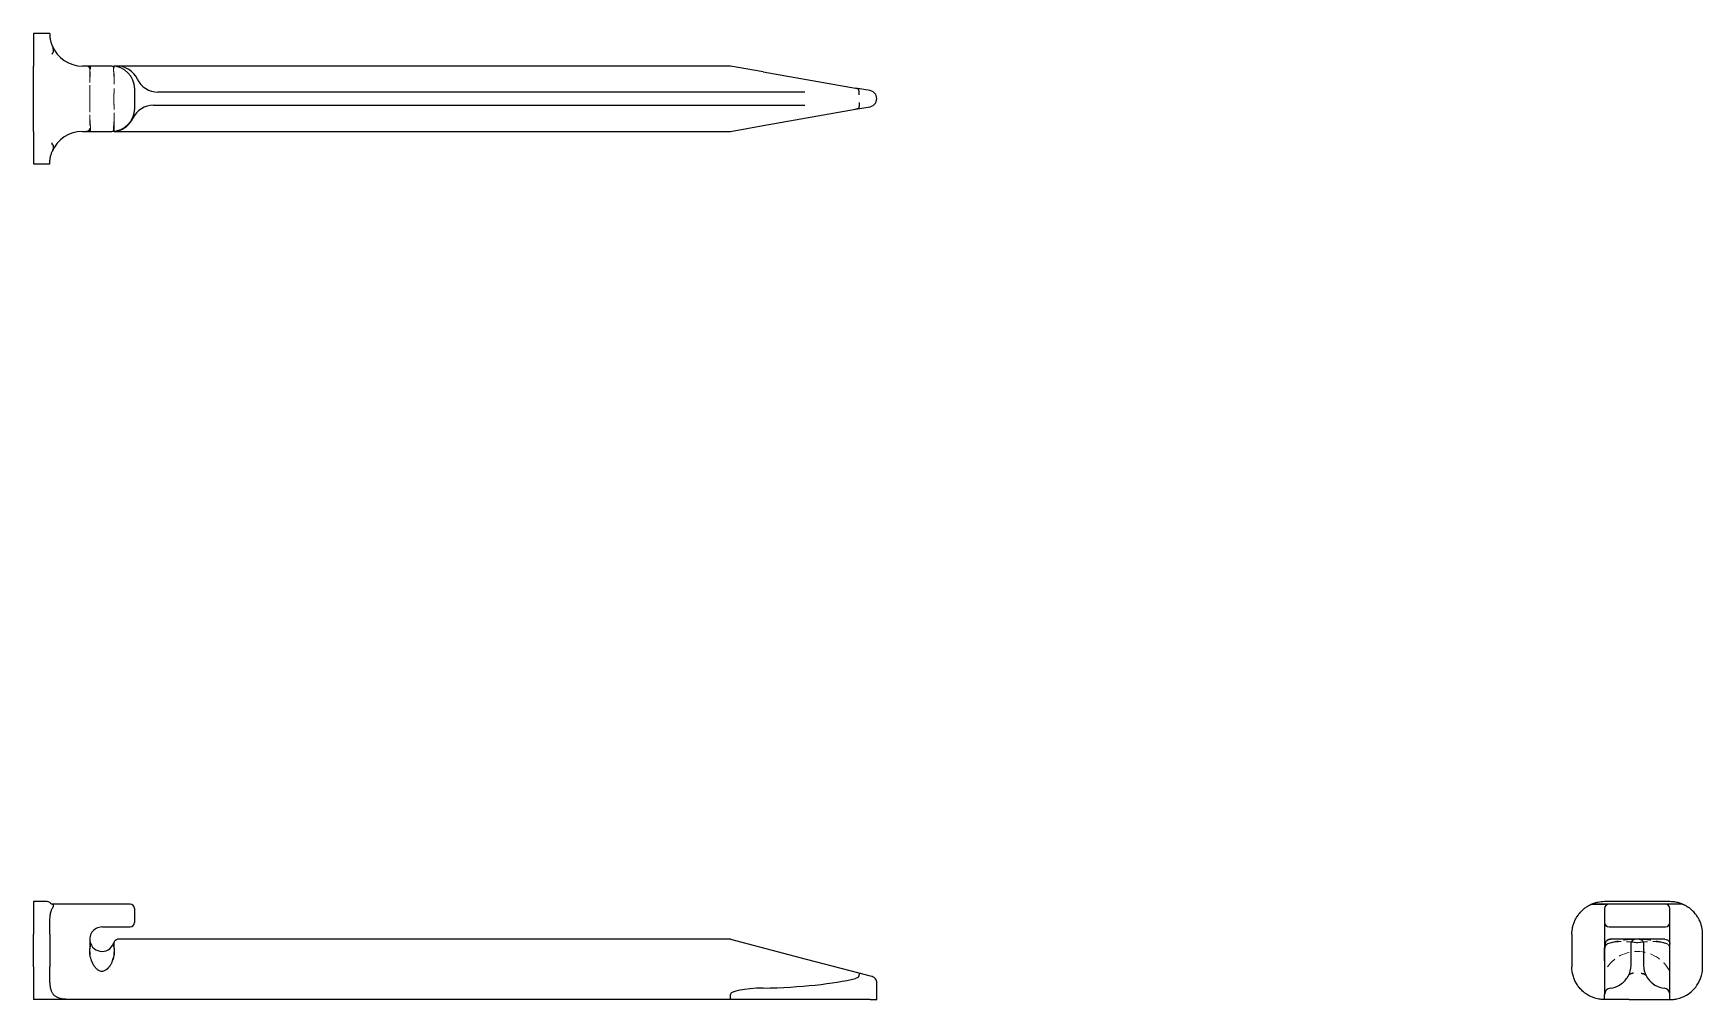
# Model space of a CAD drawing. Header units: millimetres. Extents: x 33 to 231, y 51 to 166.
import ezdxf

# ---------------------------------------------------------------- set-up
doc = ezdxf.new("R2010")
doc.units = ezdxf.units.MM
doc.linetypes.add('HIDDEN', pattern=[1.905, 1.27, -0.635])

msp = doc.modelspace()

# ---------------------------------------------------------------- linework, layer by layer
at = {"color": 7, "linetype": 'Continuous', "lineweight": 25}
for p, q in [((33, 165.73), (33, 161.86)), ((34.94, 165.73), (33, 165.73)), ((33, 154.12), (33, 161.86)), ((42.29, 161.86), (38.81, 161.86)), ((42.87, 161.86), (42.56, 161.86)), ((42.58, 161.85), (42.58, 161.89)), ((47.76, 161.86), (46.95, 161.86)), ((115.56, 161.86), (47.76, 161.86)), ((119.46, 161.18), (115.56, 161.86)), ((119.46, 161.18), (130.37, 159.25)), ((45, 156.83), (45, 159.15)), ((114.88, 158.77), (47.76, 158.77)), ((124.39, 158.77), (114.88, 158.77)), ((132.11, 158.95), (130.37, 159.25)), ((47.24, 157.22), (114.88, 157.22)), ((114.88, 157.22), (124.39, 157.22)), ((119.46, 154.81), (130.37, 156.73)), ((130.37, 156.73), (132.11, 157.04)), ((115.56, 154.12), (119.46, 154.81)), ((33, 154.12), (33, 150.25)), ((38.81, 154.12), (42.29, 154.12)), ((42.58, 154.1), (42.58, 154.14)), ((46.43, 154.12), (47.24, 154.12)), ((47.24, 154.12), (115.56, 154.12)), ((33, 150.25), (34.94, 150.25)), ((33, 62.81), (33, 58.94)), ((34.64, 62.81), (33, 62.81)), ((35.18, 62.52), (35.15, 62.52)), ((38.81, 62.52), (35.18, 62.52)), ((35.3, 62.52), (35.31, 62.52)), ((42.29, 62.52), (38.81, 62.52)), ((44.45, 62.52), (42.29, 62.52)), ((45, 60.35), (45, 61.98)), ((219.66, 62.52), (217.76, 62.52)), ((226.86, 62.81), (219.12, 62.81)), ((219.12, 61.98), (219.12, 60.35)), ((221.83, 62.52), (219.66, 62.52)), ((224.15, 62.52), (221.83, 62.52)), ((226.32, 62.52), (224.15, 62.52)), ((228.22, 62.52), (226.32, 62.52)), ((226.86, 60.35), (226.86, 61.98)), ((41.13, 59.81), (42.29, 59.81)), ((42.29, 59.81), (44.45, 59.81)), ((219.12, 60.2), (219.12, 57.2)), ((219.66, 59.81), (221.83, 59.81)), ((221.83, 59.81), (224.15, 59.81)), ((224.15, 59.81), (226.32, 59.81)), ((226.86, 57.85), (226.86, 60.2)), ((33, 55.07), (33, 58.94)), ((34.94, 58.94), (34.94, 55.07)), ((39.76, 57.87), (39.77, 57.84)), ((42.48, 57.84), (42.5, 57.89)), ((42.51, 57.9), (42.52, 57.94)), ((44.27, 58.36), (43.08, 58.36)), ((47.24, 58.36), (44.27, 58.36)), ((114.88, 58.36), (47.24, 58.36)), ((115.49, 58.36), (114.88, 58.36)), ((124.58, 55.97), (115.63, 58.34)), ((215.25, 58.94), (215.25, 55.07)), ((219.22, 57.98), (219.19, 57.82)), ((220.92, 58.36), (219.83, 58.36)), ((222.8, 58.36), (220.92, 58.36)), ((222.22, 57.78), (222.22, 55.26)), ((222.95, 58.36), (222.8, 58.36)), ((223.03, 58.36), (222.95, 58.36)), ((223.19, 58.36), (223.03, 58.36)), ((225.07, 58.36), (223.19, 58.36)), ((223.21, 58.35), (223.35, 58.34)), ((223.77, 55.26), (223.77, 57.78)), ((226.27, 58.36), (225.07, 58.36)), ((226.86, 57.76), (226.86, 57.78)), ((226.86, 55.26), (226.86, 57.76)), ((230.73, 55.07), (230.73, 58.94)), ((130.84, 54.32), (124.58, 55.97)), ((219.12, 55.74), (219.12, 55.26)), ((33, 55.07), (33, 51.2)), ((132.17, 53.97), (130.84, 54.32)), ((132.36, 53.92), (132.17, 53.97)), ((115.56, 51.2), (115.56, 51.8)), ((132.91, 51.2), (132.91, 53.2)), ((219.12, 51.2), (219.12, 51.8)), ((226.86, 51.2), (226.86, 51.8)), ((38.81, 51.2), (33, 51.2)), ((115.56, 51.2), (38.81, 51.2)), ((132.11, 51.2), (115.56, 51.2)), ((132.11, 51.2), (132.91, 51.2)), ((222.04, 51.2), (219.12, 51.2)), ((222.04, 51.2), (223.95, 51.2)), ((223.95, 51.2), (226.86, 51.2))]:
    msp.add_line(p, q, dxfattribs=at)
at = {"color": 7, "linetype": 'HIDDEN', "lineweight": 18}
for p, q in [((39.68, 161.89), (39.68, 161.48)), ((39.68, 161.48), (39.68, 157.99)), ((42.58, 159.71), (42.58, 161.85)), ((39.68, 157.99), (39.68, 154.51)), ((42.58, 154.14), (42.58, 156.32)), ((39.68, 154.51), (39.68, 154.1)), ((39.29, 154.12), (39.29, 154.12)), ((42.35, 154.12), (42.58, 154.12)), ((39.68, 58.36), (39.68, 56.87)), ((42.52, 57.94), (42.49, 57.84)), ((42.58, 56.88), (42.58, 58.09)), ((222.99, 58.36), (223.21, 58.35)), ((39.71, 56.87), (39.72, 56.46)), ((42.3, 55.66), (42.47, 56.19)), ((42.54, 56.42), (42.56, 57.2)), ((219.12, 51.9), (219.12, 51.8)), ((226.86, 51.8), (226.86, 51.9))]:
    msp.add_line(p, q, dxfattribs=at)
at = {"color": 7, "linetype": 'Continuous', "lineweight": 25}
for centre, radius, start, end in [((38.81, 165.73), 3.87, 202.3648, 270), ((42.29, 159.15), 2.71, 0, 90), ((42.87, 159.15), 2.71, 25.3769, 89.881), ((47.76, 161.48), 2.71, 205.3769, 270), ((42.29, 156.83), 2.71, 270, 0), ((47.24, 154.51), 2.71, 90, 154.6231), ((42.35, 156.83), 2.71, 283.1337, 334.6231), ((38.81, 150.25), 3.87, 90, 157.6352), ((44.45, 61.98), 0.542, 0, 90), ((219.66, 61.98), 0.542, 90, 180), ((226.32, 61.98), 0.542, 0, 90), ((41.13, 58.36), 1.45, 90.1318, 201.1002), ((44.45, 60.35), 0.542, 270, 0), ((219.66, 60.35), 0.542, 180, 270), ((226.32, 60.35), 0.542, 270, 0), ((41.13, 58.36), 1.45, 180, 339.2254), ((115.49, 57.78), 0.581, 75.1851, 90), ((219.51, 55.26), 2.71, 276.3794, 325.1749), ((226.48, 55.26), 2.71, 214.8251, 263.6206), ((219.9, 51.8), 0.774, 96.3794, 180), ((226.09, 51.8), 0.774, 0, 83.6206)]:
    msp.add_arc(centre, radius, start, end, dxfattribs=at)
at = {"color": 7, "linetype": 'HIDDEN', "lineweight": 18}
for centre, radius, start, end in [((39.29, 161.48), 0.387, 0, 90), ((39.29, 154.51), 0.387, 270, 0), ((222.99, 52.55), 4.35, 27.2547, 152.6939)]:
    msp.add_arc(centre, radius, start, end, dxfattribs=at)
at = {"color": 7, "linetype": 'Continuous', "lineweight": 25}
for centre, major_axis, start_param, end_param in [((117.76, 55.26), (15.37, 0), 4.82373, 5.675373), ((119.95, 51.8), (4.39, 0), 1.682137, 3.141593)]:
    msp.add_ellipse(centre, major_axis=major_axis, ratio=0.176327, start_param=start_param, end_param=end_param, dxfattribs=at)
for points, knots in [([(34.94, 165.73), (34.94, 165.73), (34.94, 165.73), (34.94, 165.72), (34.94, 165.7), (34.94, 165.67), (34.94, 165.62), (34.94, 165.52), (34.95, 165.35), (34.98, 165.13), (35.02, 164.9), (35.08, 164.68), (35.14, 164.48), (35.2, 164.33), (35.23, 164.26)], [0, 0, 0, 0, 0.049813, 0.099473, 0.149084, 0.198747, 0.248564, 0.375138, 0.501411, 0.627617, 0.752989, 0.835595, 0.917749, 1, 1, 1, 1]), ([(35.23, 164.26), (35.24, 164.23), (35.27, 164.15), (35.3, 164.04), (35.32, 163.93), (35.34, 163.82), (35.35, 163.72), (35.34, 163.62), (35.33, 163.53), (35.31, 163.47), (35.3, 163.44)], [0, 0, 0, 0, 0.144986, 0.287825, 0.437189, 0.558546, 0.685527, 0.792746, 0.90682, 1, 1, 1, 1]), ([(42.33, 161.86), (42.42, 161.86), (42.56, 161.86), (42.55, 161.86), (42.55, 161.86)], [0, 0, 0, 0, 0.6017621, 1, 1, 1, 1]), ([(46.95, 161.86), (46.51, 161.86), (46.09, 161.86), (45.31, 161.86), (44.95, 161.86), (43.95, 161.86), (43.41, 161.86), (42.87, 161.86)], [0, 0, 0, 0, 0.25, 0.25, 0.5, 0.5, 1, 1, 1, 1]), ([(130.37, 159.25), (130.41, 159.24), (130.49, 159.23), (130.59, 159.2), (130.67, 159.18), (130.73, 159.15), (130.74, 159.12), (130.75, 159.11)], [0, 0, 0, 0, 0.265, 0.488934, 0.692522, 0.858918, 1, 1, 1, 1]), ([(130.84, 158.46), (130.84, 158.48), (130.84, 158.54), (130.84, 158.62), (130.84, 158.68), (130.83, 158.74), (130.83, 158.79), (130.82, 158.86), (130.8, 158.95), (130.78, 159.04), (130.76, 159.09), (130.75, 159.11)], [0, 0, 0, 0, 0.1082742, 0.2065353, 0.2948467, 0.3732381, 0.4417419, 0.5003988, 0.6774607, 0.843969, 1, 1, 1, 1]), ([(132.11, 157.04), (132.36, 157.08), (132.83, 157.39), (133, 158.21), (132.6, 158.78), (132.24, 158.92), (132.11, 158.95)], [-1.396263, -1.396263, -1.396263, -1.396263, -0.598399, 0.199466, 0.997331, 1.396263, 1.396263, 1.396263, 1.396263]), ([(130.75, 156.87), (130.74, 156.85), (130.72, 156.84), (130.66, 156.81), (130.63, 156.79), (130.52, 156.76), (130.45, 156.75), (130.37, 156.73)], [0, 0, 0, 0, 0.25, 0.25, 0.5, 0.5, 1, 1, 1, 1]), ([(130.84, 157.53), (130.84, 157.5), (130.84, 157.45), (130.84, 157.37), (130.84, 157.3), (130.83, 157.24), (130.83, 157.19), (130.82, 157.14), (130.81, 157.08), (130.79, 157), (130.78, 156.93), (130.76, 156.89), (130.75, 156.87)], [0, 0, 0, 0, 0.1079004, 0.2059963, 0.2942855, 0.3727664, 0.4414378, 0.5002993, 0.6065326, 0.7083646, 0.8585417, 1, 1, 1, 1]), ([(35.3, 152.54), (35.3, 152.53), (35.31, 152.5), (35.33, 152.46), (35.34, 152.42), (35.34, 152.36), (35.35, 152.27), (35.34, 152.13), (35.31, 151.96), (35.26, 151.82), (35.23, 151.74), (35.23, 151.72)], [0, 0, 0, 0, 0.042948, 0.090475, 0.142922, 0.200515, 0.306977, 0.434289, 0.705003, 0.921074, 1, 1, 1, 1]), ([(42.55, 154.13), (42.56, 154.13), (42.56, 154.13), (42.43, 154.12), (42.35, 154.12)], [0, 0, 0, 0, 0.348165, 1, 1, 1, 1]), ([(42.58, 154.12), (42.7, 154.12), (43.03, 154.12), (43.59, 154.12), (44.27, 154.12), (44.96, 154.12), (45.66, 154.12), (46.17, 154.12), (46.43, 154.12)], [0, 0, 0, 0, 0.12355, 0.324283, 0.525566, 0.683564, 0.841761, 1, 1, 1, 1]), ([(34.94, 150.25), (34.94, 150.25), (34.94, 150.25), (34.94, 150.27), (34.94, 150.29), (34.94, 150.31), (34.94, 150.33), (34.94, 150.36), (34.94, 150.4), (34.94, 150.5), (34.96, 150.66), (34.99, 150.91), (35.04, 151.17), (35.1, 151.37), (35.16, 151.55), (35.2, 151.67), (35.23, 151.72)], [0, 0, 0, 0, 0.058771, 0.110606, 0.155505, 0.193467, 0.224491, 0.248579, 0.316566, 0.37494, 0.501489, 0.684932, 0.778479, 0.866434, 0.934398, 1, 1, 1, 1]), ([(34.94, 58.94), (34.94, 59.01), (34.94, 59.14), (34.94, 59.32), (34.94, 59.48), (34.94, 59.61), (34.94, 59.72), (34.94, 59.86), (34.94, 60.03), (34.94, 60.31), (34.96, 60.71), (34.99, 61.12), (35.04, 61.45), (35.1, 61.66), (35.16, 61.84), (35.2, 61.93), (35.23, 61.98)], [0, 0, 0, 0, 0.058771, 0.110606, 0.155505, 0.193467, 0.224491, 0.248579, 0.316566, 0.37494, 0.501489, 0.684932, 0.778479, 0.866434, 0.934398, 1, 1, 1, 1]), ([(35.3, 62.47), (35.3, 62.47), (35.31, 62.46), (35.33, 62.44), (35.34, 62.42), (35.34, 62.38), (35.35, 62.34), (35.34, 62.26), (35.31, 62.15), (35.26, 62.05), (35.23, 61.99), (35.23, 61.98)], [0, 0, 0, 0, 0.042948, 0.090475, 0.142922, 0.200515, 0.306977, 0.434289, 0.705003, 0.921074, 1, 1, 1, 1]), ([(215.25, 58.94), (215.25, 59.01), (215.25, 59.14), (215.27, 59.32), (215.29, 59.48), (215.31, 59.61), (215.33, 59.72), (215.36, 59.86), (215.4, 60.03), (215.5, 60.31), (215.66, 60.71), (215.91, 61.12), (216.17, 61.45), (216.37, 61.66), (216.55, 61.84), (216.67, 61.93), (216.72, 61.98)], [0, 0, 0, 0, 0.058771, 0.110606, 0.155505, 0.193467, 0.224491, 0.248579, 0.316566, 0.37494, 0.501489, 0.684932, 0.778479, 0.866434, 0.934398, 1, 1, 1, 1]), ([(217.54, 62.47), (217.53, 62.47), (217.5, 62.46), (217.46, 62.44), (217.42, 62.42), (217.36, 62.38), (217.27, 62.34), (217.13, 62.26), (216.96, 62.15), (216.82, 62.05), (216.74, 61.99), (216.72, 61.98)], [0, 0, 0, 0, 0.042948, 0.090475, 0.142922, 0.200515, 0.306977, 0.434289, 0.705003, 0.921074, 1, 1, 1, 1]), ([(219.12, 62.81), (218.85, 62.81), (218.4, 62.76), (217.93, 62.63), (217.7, 62.54), (217.6, 62.5), (217.55, 62.48), (217.54, 62.47), (217.54, 62.47)], [0, 0, 0, 0, 0.1799756, 0.2999594, 0.3299553, 0.3599513, 0.3899472, 0.4199432, 0.4199432, 0.4199432, 0.4199432]), ([(217.76, 62.52), (217.86, 62.52), (217.98, 62.52), (218.21, 62.52), (218.32, 62.52), (218.66, 62.52), (218.89, 62.52), (219.12, 62.52)], [0, 0, 0, 0, 0.25, 0.25, 0.5, 0.5, 1, 1, 1, 1]), ([(228.44, 62.47), (228.44, 62.47), (228.43, 62.48), (228.36, 62.51), (228.17, 62.59), (227.84, 62.69), (227.4, 62.79), (227.04, 62.81), (226.86, 62.81)], [0, 0, 0, 0, 0.029996, 0.059992, 0.1199841, 0.1799761, 0.2999602, 0.4199443, 0.4199443, 0.4199443, 0.4199443]), ([(229.26, 61.98), (229.23, 62.01), (229.15, 62.06), (229.04, 62.14), (228.93, 62.21), (228.82, 62.28), (228.72, 62.34), (228.62, 62.39), (228.53, 62.43), (228.47, 62.46), (228.44, 62.47)], [0, 0, 0, 0, 0.144986, 0.287825, 0.437189, 0.558546, 0.685527, 0.792746, 0.90682, 1, 1, 1, 1]), ([(230.73, 58.94), (230.73, 59), (230.73, 59.11), (230.72, 59.29), (230.7, 59.46), (230.67, 59.64), (230.62, 59.9), (230.52, 60.24), (230.35, 60.65), (230.13, 61.03), (229.9, 61.35), (229.68, 61.6), (229.48, 61.8), (229.33, 61.92), (229.26, 61.98)], [0, 0, 0, 0, 0.049813, 0.099473, 0.149084, 0.198747, 0.248564, 0.375138, 0.501411, 0.627617, 0.752989, 0.835595, 0.917749, 1, 1, 1, 1]), ([(39.7, 57.2), (39.7, 57.23), (39.71, 57.27), (39.72, 57.34), (39.73, 57.42), (39.75, 57.51), (39.76, 57.6), (39.77, 57.68), (39.78, 57.75), (39.78, 57.8), (39.78, 57.83), (39.77, 57.84)], [0, 0, 0, 0, 0.084641, 0.173562, 0.266553, 0.398857, 0.52644, 0.66313, 0.766086, 0.894963, 1, 1, 1, 1]), ([(42.49, 57.85), (42.49, 57.85), (42.49, 57.85), (42.48, 57.83), (42.48, 57.8), (42.48, 57.75), (42.49, 57.68), (42.5, 57.58), (42.52, 57.46), (42.55, 57.32), (42.56, 57.22), (42.56, 57.17)], [0, 0, 0, 0, 0.028869, 0.057888, 0.115985, 0.231955, 0.350243, 0.476225, 0.660485, 0.83535, 1, 1, 1, 1]), ([(43.08, 58.36), (43.08, 58.36), (43.07, 58.36), (43.03, 58.36), (42.95, 58.35), (42.83, 58.31), (42.71, 58.23), (42.6, 58.12), (42.54, 58.01), (42.52, 57.94)], [-0.09132699, -0.09132699, -0.09132699, -0.09132699, -0.09077765, -0.09077765, -0.07251226, -0.05424686, -0.03598146, -0.01771606, 0.00054934, 0.00054934, 0.00054934, 0.00054934]), ([(219.12, 57.2), (219.12, 57.23), (219.12, 57.27), (219.13, 57.34), (219.14, 57.39), (219.15, 57.41), (219.15, 57.41)], [0, 0, 0, 0, 0.317319, 0.650681, 0.999304, 1, 1, 1, 1]), ([(219.19, 57.82), (219.18, 57.71), (219.16, 57.53), (219.15, 57.37), (219.14, 57.31)], [0, 0, 0, 0, 0.566092, 1, 1, 1, 1]), ([(219.83, 58.36), (219.78, 58.36), (219.68, 58.35), (219.5, 58.29), (219.37, 58.19), (219.27, 58.08), (219.24, 58.01), (219.22, 57.98)], [0, 0, 0, 0, 0.226381, 0.459051, 0.714663, 0.855218, 1, 1, 1, 1]), ([(219.22, 57.94), (219.24, 58.01), (219.3, 58.12), (219.43, 58.23), (219.56, 58.31), (219.69, 58.35), (219.78, 58.36), (219.83, 58.36), (219.83, 58.36), (219.83, 58.36)], [-0.09132699, -0.09132699, -0.09132699, -0.09132699, -0.07306159, -0.05479619, -0.0365308, -0.0182654, 0, 0, 0.00054934, 0.00054934, 0.00054934, 0.00054934]), ([(222.8, 58.36), (222.63, 58.36), (222.32, 58.21), (222.22, 57.91), (222.22, 57.78)], [0, 0, 0, 0, 0.571429, 1, 1, 1, 1]), ([(223.77, 57.78), (223.77, 57.91), (223.66, 58.21), (223.36, 58.36), (223.19, 58.36)], [0, 0, 0, 0, 0.428571, 1, 1, 1, 1]), ([(226.27, 58.36), (226.27, 58.36), (226.27, 58.36), (226.36, 58.36), (226.5, 58.33), (226.7, 58.2), (226.8, 58.06), (226.84, 57.94)], [-0.13586911, -0.13586911, -0.13586911, -0.13586911, -0.13539967, -0.13539967, -0.10272553, -0.08638847, -0.05371433, -0.05371433, -0.05371433, -0.05371433]), ([(42.35, 55.74), (42.32, 55.69), (42.28, 55.59), (42.21, 55.45), (42.13, 55.31), (42.01, 55.13), (41.85, 54.92), (41.61, 54.71), (41.34, 54.56), (41.03, 54.53), (40.73, 54.64), (40.46, 54.87), (40.2, 55.18), (40.02, 55.49), (39.9, 55.76), (39.82, 55.99), (39.74, 56.27), (39.69, 56.58), (39.67, 56.9), (39.69, 57.1), (39.7, 57.2)], [0, 0, 0, 0, 0.032416, 0.064126, 0.095219, 0.125788, 0.192321, 0.25123, 0.313904, 0.369933, 0.428977, 0.499465, 0.57886, 0.666246, 0.709028, 0.750563, 0.815498, 0.87818, 0.939398, 1, 1, 1, 1]), ([(42.56, 57.17), (42.57, 57.12), (42.58, 57.03), (42.58, 56.89), (42.58, 56.74), (42.57, 56.59), (42.54, 56.43), (42.51, 56.26), (42.47, 56.09), (42.41, 55.91), (42.37, 55.8), (42.35, 55.74)], [0, 0, 0, 0, 0.0965562, 0.1944947, 0.2941346, 0.3957791, 0.4997137, 0.624262, 0.750054, 0.8757731, 1, 1, 1, 1]), ([(219.12, 55.78), (219.12, 55.84), (219.12, 56.09), (219.12, 56.58), (219.12, 57), (219.12, 57.2)], [0, 0, 0, 0, 0.131517, 0.575914, 1, 1, 1, 1]), ([(219.13, 57.17), (219.13, 57.12), (219.13, 57.03), (219.13, 56.89), (219.13, 56.74), (219.13, 56.59), (219.13, 56.43), (219.13, 56.26), (219.12, 56.09), (219.12, 55.91), (219.12, 55.8), (219.12, 55.74)], [0, 0, 0, 0, 0.0965562, 0.1944947, 0.2941346, 0.3957791, 0.4997137, 0.624262, 0.750054, 0.8757731, 1, 1, 1, 1]), ([(38.81, 51.2), (38.46, 51.2), (38.12, 51.2), (37.62, 51.2), (37.46, 51.2), (37.14, 51.21), (36.99, 51.22), (36.55, 51.26), (36.28, 51.3), (35.93, 51.41), (35.82, 51.46), (35.62, 51.57), (35.53, 51.64), (35.38, 51.79), (35.31, 51.88), (35.2, 52.07), (35.15, 52.18), (35.08, 52.42), (35.05, 52.54), (35, 52.81), (34.99, 52.95), (34.96, 53.25), (34.95, 53.4), (34.94, 53.72), (34.94, 53.88), (34.93, 54.38), (34.94, 54.72), (34.94, 55.07)], [0, 0, 0, 0, 0.125, 0.125, 0.1875, 0.1875, 0.25, 0.25, 0.375, 0.375, 0.4375, 0.4375, 0.5, 0.5, 0.5625, 0.5625, 0.625, 0.625, 0.6875, 0.6875, 0.75, 0.75, 0.8125, 0.8125, 0.875, 0.875, 1, 1, 1, 1]), ([(130.75, 53.94), (130.74, 53.9), (130.72, 53.88), (130.66, 53.83), (130.63, 53.81), (130.52, 53.76), (130.45, 53.73), (130.37, 53.71)], [0, 0, 0, 0, 0.25, 0.25, 0.5, 0.5, 1, 1, 1, 1]), ([(130.84, 54.32), (130.84, 54.32), (130.84, 54.31), (130.84, 54.3), (130.84, 54.28), (130.83, 54.26), (130.83, 54.24), (130.82, 54.21), (130.81, 54.17), (130.79, 54.11), (130.78, 54.04), (130.76, 53.97), (130.75, 53.94)], [0, 0, 0, 0, 0.1079004, 0.2059963, 0.2942855, 0.3727664, 0.4414378, 0.5002993, 0.6065326, 0.7083646, 0.8585417, 1, 1, 1, 1]), ([(132.91, 53.2), (132.9, 53.28), (132.89, 53.45), (132.76, 53.66), (132.59, 53.83), (132.44, 53.89), (132.36, 53.92)], [0, 0, 0, 0, 0.2503636, 0.5001052, 0.7499054, 1, 1, 1, 1]), ([(219.12, 51.2), (219.12, 51.2), (219.08, 51.2), (218.94, 51.2), (218.88, 51.2), (218.75, 51.21), (218.67, 51.22), (218.41, 51.26), (218.2, 51.3), (217.84, 51.41), (217.72, 51.46), (217.46, 51.57), (217.32, 51.64), (217.06, 51.79), (216.93, 51.88), (216.67, 52.07), (216.54, 52.18), (216.3, 52.42), (216.18, 52.54), (215.97, 52.81), (215.88, 52.95), (215.7, 53.25), (215.62, 53.4), (215.49, 53.72), (215.43, 53.88), (215.3, 54.38), (215.25, 54.72), (215.25, 55.07)], [0, 0, 0, 0, 0.125, 0.125, 0.1875, 0.1875, 0.25, 0.25, 0.375, 0.375, 0.4375, 0.4375, 0.5, 0.5, 0.5625, 0.5625, 0.625, 0.625, 0.6875, 0.6875, 0.75, 0.75, 0.8125, 0.8125, 0.875, 0.875, 1, 1, 1, 1]), ([(219.12, 55.26), (219.12, 54.9), (219.12, 54.54), (219.12, 53.85), (219.12, 53.51), (219.12, 52.9), (219.12, 52.63), (219.12, 52.18), (219.12, 52), (219.12, 51.9)], [0, 0, 0, 0, 0.25, 0.25, 0.5, 0.5, 0.75, 0.75, 1, 1, 1, 1]), ([(221.87, 53.94), (221.85, 53.9), (221.84, 53.88), (221.81, 53.83), (221.79, 53.81), (221.76, 53.76), (221.75, 53.73), (221.73, 53.71)], [0, 0, 0, 0, 0.25, 0.25, 0.5, 0.5, 1, 1, 1, 1]), ([(222.53, 54.32), (222.5, 54.32), (222.45, 54.31), (222.37, 54.3), (222.3, 54.28), (222.24, 54.26), (222.19, 54.24), (222.14, 54.21), (222.08, 54.17), (222, 54.11), (221.93, 54.04), (221.89, 53.97), (221.87, 53.94)], [0, 0, 0, 0, 0.1079004, 0.2059963, 0.2942855, 0.3727664, 0.4414378, 0.5002993, 0.6065326, 0.7083646, 0.8585417, 1, 1, 1, 1]), ([(223.46, 54.32), (223.48, 54.32), (223.54, 54.31), (223.62, 54.3), (223.68, 54.28), (223.74, 54.26), (223.79, 54.24), (223.86, 54.2), (223.95, 54.14), (224.04, 54.05), (224.09, 53.97), (224.11, 53.94)], [0, 0, 0, 0, 0.1082742, 0.2065353, 0.2948467, 0.3732381, 0.4417419, 0.5003988, 0.6774607, 0.843969, 1, 1, 1, 1]), ([(224.25, 53.71), (224.24, 53.73), (224.23, 53.75), (224.2, 53.79), (224.18, 53.83), (224.15, 53.88), (224.12, 53.92), (224.11, 53.94)], [0, 0, 0, 0, 0.265, 0.488934, 0.692522, 0.858918, 1, 1, 1, 1]), ([(226.86, 51.9), (226.86, 52), (226.86, 52.18), (226.86, 52.63), (226.86, 52.9), (226.86, 53.82), (226.86, 54.54), (226.86, 55.26)], [0, 0, 0, 0, 0.25, 0.25, 0.5, 0.5, 1, 1, 1, 1]), ([(226.86, 51.2), (226.86, 51.2), (226.87, 51.2), (226.88, 51.2), (226.9, 51.2), (226.92, 51.2), (226.94, 51.2), (226.96, 51.2), (226.98, 51.2), (227.04, 51.2), (227.17, 51.21), (227.41, 51.23), (227.68, 51.28), (228.02, 51.37), (228.4, 51.51), (228.95, 51.78), (229.61, 52.28), (230.14, 52.96), (230.44, 53.57), (230.59, 54), (230.68, 54.39), (230.73, 54.73), (230.73, 54.96), (230.73, 55.07)], [0, 0, 0, 0, 0.024518, 0.046487, 0.065908, 0.08278, 0.097104, 0.108879, 0.118106, 0.124783, 0.195162, 0.252162, 0.31448, 0.370109, 0.439278, 0.504565, 0.627694, 0.751304, 0.813723, 0.876594, 0.917743, 0.958772, 1, 1, 1, 1])]:
    msp.add_open_spline(points, degree=3, knots=knots, dxfattribs=at)
for points in [[(35.3, 163.44), (35.26, 163.37), (35.22, 163.3), (35.18, 163.22)], [(42.87, 161.86), (42.87, 161.86), (42.87, 161.86), (42.87, 161.86)], [(35.3, 152.54), (35.26, 152.61), (35.22, 152.69), (35.18, 152.76)], [(42.56, 154.13), (42.74, 154.14), (42.88, 154.17), (42.96, 154.19)], [(35.03, 62.64), (34.93, 62.75), (34.78, 62.81), (34.64, 62.81)], [(35.03, 62.64), (35.1, 62.56), (35.21, 62.52), (35.31, 62.52)], [(35.3, 62.47), (35.26, 62.5), (35.22, 62.52), (35.18, 62.52)], [(217.54, 62.47), (217.61, 62.5), (217.69, 62.52), (217.76, 62.52)], [(228.44, 62.47), (228.37, 62.5), (228.3, 62.52), (228.22, 62.52)], [(42.51, 57.9), (42.5, 57.88), (42.5, 57.87), (42.49, 57.85)], [(42.52, 57.94), (42.52, 57.93), (42.51, 57.92), (42.51, 57.9)], [(226.84, 57.94), (226.86, 57.89), (226.86, 57.83), (226.86, 57.78)], [(226.86, 57.78), (226.86, 57.77), (226.86, 57.77), (226.86, 57.76)], [(222.22, 55.26), (222.22, 54.8), (222.1, 54.34), (221.87, 53.94)], [(224.11, 53.94), (223.89, 54.34), (223.77, 54.8), (223.77, 55.26)]]:
    msp.add_open_spline(points, degree=3, dxfattribs=at)
at = {"color": 7, "linetype": 'HIDDEN', "lineweight": 18}
for points, knots in [([(39.68, 157.99), (39.68, 158.1), (39.68, 158.31), (39.68, 158.63), (39.68, 158.94), (39.68, 159.26), (39.68, 159.57), (39.69, 159.96), (39.7, 160.43), (39.72, 160.96), (39.76, 161.31), (39.77, 161.48)], [0, 0, 0, 0, 0.0895061, 0.178949, 0.2683946, 0.3579087, 0.4475571, 0.5374052, 0.6947215, 0.8487938, 1, 1, 1, 1]), ([(39.77, 161.48), (39.78, 161.49), (39.78, 161.53), (39.78, 161.58), (39.78, 161.64), (39.77, 161.7), (39.76, 161.75), (39.75, 161.8), (39.73, 161.84), (39.71, 161.86), (39.7, 161.86), (39.7, 161.86)], [0, 0, 0, 0, 0.066655, 0.14303, 0.23013, 0.334462, 0.472413, 0.603301, 0.73549, 0.872334, 1, 1, 1, 1]), ([(42.56, 161.86), (42.56, 161.86), (42.55, 161.86), (42.54, 161.85), (42.53, 161.83), (42.51, 161.8), (42.5, 161.75), (42.48, 161.69), (42.48, 161.63), (42.48, 161.56), (42.48, 161.5), (42.48, 161.48)], [0, 0, 0, 0, 0.084235, 0.172542, 0.264722, 0.397132, 0.529081, 0.670077, 0.775746, 0.898884, 1, 1, 1, 1]), ([(42.52, 161.1), (42.52, 161.05), (42.53, 160.95), (42.54, 160.8), (42.55, 160.63), (42.56, 160.45), (42.57, 160.26), (42.58, 159.99), (42.58, 159.61), (42.57, 159.12), (42.55, 158.57), (42.53, 158.19), (42.52, 157.99)], [0, 0, 0, 0, 0.0474275, 0.0976391, 0.1507301, 0.2067809, 0.2703416, 0.3366579, 0.4700645, 0.6316368, 0.8081717, 1, 1, 1, 1]), ([(39.77, 154.51), (39.77, 154.59), (39.75, 154.76), (39.73, 155.02), (39.71, 155.29), (39.7, 155.56), (39.69, 155.83), (39.68, 156.22), (39.68, 156.73), (39.68, 157.36), (39.68, 157.78), (39.68, 157.99)], [0, 0, 0, 0, 0.0754312, 0.1515323, 0.228353, 0.3059416, 0.384345, 0.4636089, 0.6427639, 0.8213864, 1, 1, 1, 1]), ([(42.52, 157.99), (42.53, 157.86), (42.54, 157.6), (42.55, 157.23), (42.57, 156.87), (42.58, 156.53), (42.58, 156.21), (42.58, 155.91), (42.57, 155.63), (42.56, 155.36), (42.54, 155.12), (42.53, 154.96), (42.52, 154.89)], [0, 0, 0, 0, 0.127879, 0.249254, 0.364205, 0.472829, 0.575241, 0.671576, 0.761999, 0.846708, 0.925943, 1, 1, 1, 1]), ([(39.7, 154.12), (39.7, 154.12), (39.71, 154.12), (39.72, 154.13), (39.73, 154.15), (39.75, 154.18), (39.76, 154.23), (39.77, 154.29), (39.78, 154.35), (39.78, 154.43), (39.78, 154.48), (39.77, 154.51)], [0, 0, 0, 0, 0.084641, 0.173562, 0.266553, 0.398857, 0.52644, 0.66313, 0.766086, 0.894963, 1, 1, 1, 1]), ([(42.49, 154.56), (42.49, 154.56), (42.49, 154.54), (42.48, 154.51), (42.48, 154.46), (42.48, 154.39), (42.49, 154.32), (42.5, 154.25), (42.52, 154.18), (42.55, 154.14), (42.56, 154.13), (42.56, 154.13)], [0, 0, 0, 0, 0.028869, 0.057888, 0.115985, 0.231955, 0.350243, 0.476225, 0.660485, 0.83535, 1, 1, 1, 1]), ([(42.56, 57.2), (42.56, 57.23), (42.55, 57.27), (42.54, 57.34), (42.53, 57.42), (42.51, 57.51), (42.5, 57.6), (42.48, 57.68), (42.48, 57.75), (42.48, 57.8), (42.48, 57.83), (42.48, 57.84)], [0, 0, 0, 0, 0.084235, 0.172542, 0.264722, 0.397132, 0.529081, 0.670077, 0.775746, 0.898884, 1, 1, 1, 1]), ([(219.56, 57.85), (219.56, 57.85), (219.54, 57.85), (219.51, 57.83), (219.46, 57.8), (219.39, 57.75), (219.32, 57.68), (219.25, 57.58), (219.18, 57.46), (219.14, 57.32), (219.13, 57.22), (219.13, 57.17)], [0, 0, 0, 0, 0.028869, 0.057888, 0.115985, 0.231955, 0.350243, 0.476225, 0.660485, 0.83535, 1, 1, 1, 1]), ([(219.15, 57.41), (219.16, 57.42), (219.17, 57.46), (219.19, 57.52), (219.23, 57.6), (219.29, 57.68), (219.35, 57.75), (219.43, 57.8), (219.48, 57.83), (219.51, 57.84)], [0, 0, 0, 0, 0.08308, 0.180262, 0.354239, 0.540633, 0.681028, 0.856768, 1, 1, 1, 1]), ([(219.51, 57.84), (219.59, 57.86), (219.76, 57.91), (220.02, 57.98), (220.29, 58.05), (220.56, 58.1), (220.83, 58.16), (221.22, 58.23), (221.73, 58.3), (222.36, 58.35), (222.78, 58.36), (222.99, 58.36)], [0, 0, 0, 0, 0.0754312, 0.1515323, 0.228353, 0.3059416, 0.384345, 0.4636089, 0.6427639, 0.8213864, 1, 1, 1, 1]), ([(222.99, 57.94), (222.86, 57.96), (222.6, 58), (222.23, 58.03), (221.87, 58.06), (221.53, 58.08), (221.21, 58.08), (220.91, 58.08), (220.63, 58.06), (220.36, 58.04), (220.12, 58), (219.96, 57.96), (219.89, 57.94)], [0, 0, 0, 0, 0.127879, 0.249254, 0.364205, 0.472829, 0.575241, 0.671576, 0.761999, 0.846708, 0.925943, 1, 1, 1, 1]), ([(226.1, 57.94), (226.05, 57.96), (225.95, 57.98), (225.8, 58.01), (225.63, 58.03), (225.45, 58.05), (225.26, 58.07), (224.99, 58.08), (224.61, 58.08), (224.12, 58.06), (223.57, 58.02), (223.19, 57.97), (222.99, 57.94)], [0, 0, 0, 0, 0.0474275, 0.0976391, 0.1507301, 0.2067809, 0.2703416, 0.3366579, 0.4700645, 0.6316368, 0.8081717, 1, 1, 1, 1]), ([(223.35, 58.34), (223.55, 58.34), (224.06, 58.32), (224.85, 58.22), (225.7, 58.06), (226.22, 57.91), (226.48, 57.84)], [0, 0, 0, 0, 0.1848158, 0.4845403, 0.7461057, 1, 1, 1, 1]), ([(226.86, 57.2), (226.86, 57.23), (226.86, 57.27), (226.85, 57.34), (226.83, 57.42), (226.8, 57.51), (226.75, 57.6), (226.69, 57.68), (226.63, 57.75), (226.56, 57.8), (226.5, 57.83), (226.48, 57.84)], [0, 0, 0, 0, 0.084235, 0.172542, 0.264722, 0.397132, 0.529081, 0.670077, 0.775746, 0.898884, 1, 1, 1, 1])]:
    msp.add_open_spline(points, degree=3, knots=knots, dxfattribs=at)
for points in [[(42.48, 161.48), (42.5, 161.35), (42.51, 161.22), (42.52, 161.1)], [(42.52, 154.89), (42.51, 154.78), (42.5, 154.67), (42.49, 154.56)], [(219.89, 57.94), (219.78, 57.91), (219.67, 57.88), (219.56, 57.85)], [(226.48, 57.84), (226.35, 57.87), (226.22, 57.91), (226.1, 57.94)]]:
    msp.add_open_spline(points, degree=3, dxfattribs=at)

doc.saveas('drawing.dxf')
